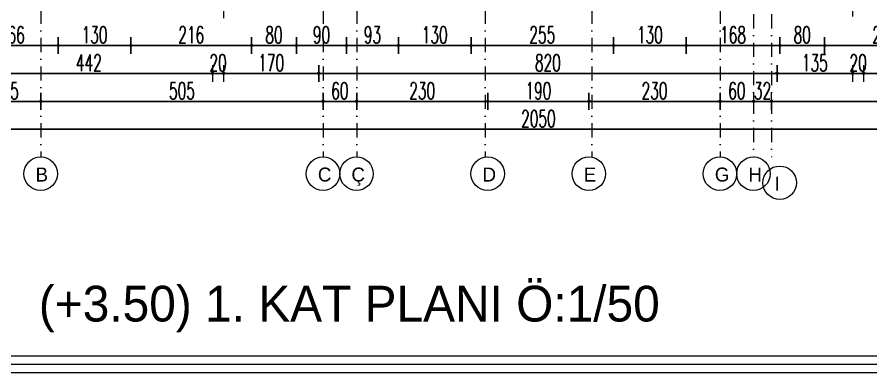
# Model space of a CAD drawing. Header units: millimetres. Extents: x -16104 to 67872, y -88009 to 12107.
# Drawn here: x 11085 to 12612, y 8729 to 9366 of the extents above; entities that cross this region are included whole.
import ezdxf

# ---------------------------------------------------------------- set-up
doc = ezdxf.new("R2010")
doc.units = ezdxf.units.MM
doc.linetypes.add('ACAD_ISO07W100', pattern=[3, 0, -3])
doc.linetypes.add('DASHDOTX2', pattern=[50.8, 25.4, -12.7, 0, -12.7])
doc.layers.get('0').update_dxf_attribs({"color": 241})
for name, color, linetype, lineweight in [('AKS', 1, 'ACAD_ISO07W100', 5), ('akslar', 144, 'Continuous', 20), ('c05', 32, 'Continuous', 13), ('OLCU', 54, 'Continuous', 13), ('YAZI', 22, 'Continuous', 18)]:
    doc.layers.add(name, color=color, linetype=linetype, lineweight=lineweight)
doc.styles.add('DIM', font='Txttw.shx', dxfattribs={"width": 0.6})
doc.styles.add('ÖLÇÜ-50', font='comic.ttf', dxfattribs={"height": 12.5})
doc.dimstyles.new('50', dxfattribs={"dimscale": 0, "dimtxt": 30, "dimasz": 1, "dimexe": 0, "dimexo": 2, "dimgap": 4, "dimtad": 1, "dimdec": 0, "dimzin": 0, "dimdsep": 46, "dimtxsty": 'DIM', "dimblk1": 'DOT', "dimblk2": 'DOT', "dimsah": 1, "dimcen": 1.5, "dimdle": 3, "dimse1": 1, "dimse2": 1, "dimclrd": 256, "dimclre": 9, "dimclrt": 256, "dimadec": 0, "dimazin": 0, "dimtfac": 0.24, "dimtdec": 0, "dimtix": 1, "dimtmove": 2, "dimatfit": 3, "dimldrblk": 'DOT', "dimfxl": 0, "dimtolj": 1, "dimtzin": 15, "dimarcsym": 0})

# ---------------------------------------------------------------- blocks, each defined once
blk = doc.blocks.new('DOT')
for p, q in [((-2, 0), (0, 0)), ((0, 15), (0, -15)), ((2, 0), (0, 0))]:
    blk.add_line(p, q)
blk.add_circle((0, 0), 2)
blk = doc.blocks.new('*D625')
at = {"layer": 'Defpoints', "color": 0, "transparency": 16777216}
for p in [(10992.2, 9365.5), (11158.2, 9365.5), (11158.2, 9315.5)]:
    blk.add_point(p, dxfattribs=at)
at = {"layer": 'OLCU', "lineweight": -2, "transparency": 16777216}
blk.add_line((10993.2, 9315.5), (11157.2, 9315.5), dxfattribs=at)
at = {"layer": 'OLCU', "lineweight": -2, "transparency": 16777216, "rotation": 180}
blk.add_blockref('DOT', (10992.2, 9315.5), dxfattribs=at)
at = {"layer": 'OLCU', "lineweight": -2, "transparency": 16777216}
blk.add_blockref('DOT', (11158.2, 9315.5), dxfattribs=at)
at = {"layer": 'OLCU', "transparency": 16777216, "insert": (11075.2, 9334.5), "char_height": 30, "attachment_point": 5, "style": 'DIM'}
blk.add_mtext('\\A1;166', dxfattribs=at)
blk = doc.blocks.new('*D626')
at = {"layer": 'Defpoints', "color": 0, "transparency": 16777216}
for p in [(11158.2, 9365.5), (11288.2, 9365.5), (11288.2, 9315.5)]:
    blk.add_point(p, dxfattribs=at)
at = {"layer": 'OLCU', "lineweight": -2, "transparency": 16777216}
blk.add_line((11159.2, 9315.5), (11287.2, 9315.5), dxfattribs=at)
at = {"layer": 'OLCU', "lineweight": -2, "transparency": 16777216, "rotation": 180}
blk.add_blockref('DOT', (11158.2, 9315.5), dxfattribs=at)
at = {"layer": 'OLCU', "lineweight": -2, "transparency": 16777216}
blk.add_blockref('DOT', (11288.2, 9315.5), dxfattribs=at)
at = {"layer": 'OLCU', "transparency": 16777216, "insert": (11223.2, 9334.5), "char_height": 30, "attachment_point": 5, "style": 'DIM'}
blk.add_mtext('\\A1;130', dxfattribs=at)
blk = doc.blocks.new('*D627')
at = {"layer": 'Defpoints', "color": 0, "transparency": 16777216}
for p in [(11288.2, 9365.5), (11504.2, 9365.5), (11504.2, 9315.5)]:
    blk.add_point(p, dxfattribs=at)
at = {"layer": 'OLCU', "lineweight": -2, "transparency": 16777216}
blk.add_line((11289.2, 9315.5), (11503.2, 9315.5), dxfattribs=at)
at = {"layer": 'OLCU', "lineweight": -2, "transparency": 16777216, "rotation": 180}
blk.add_blockref('DOT', (11288.2, 9315.5), dxfattribs=at)
at = {"layer": 'OLCU', "lineweight": -2, "transparency": 16777216}
blk.add_blockref('DOT', (11504.2, 9315.5), dxfattribs=at)
at = {"layer": 'OLCU', "transparency": 16777216, "insert": (11396.2, 9334.5), "char_height": 30, "attachment_point": 5, "style": 'DIM'}
blk.add_mtext('\\A1;216', dxfattribs=at)
blk = doc.blocks.new('*D628')
at = {"layer": 'Defpoints', "color": 0, "transparency": 16777216}
for p in [(11504.2, 9365.5), (11584.2, 9365.5), (11584.2, 9315.5)]:
    blk.add_point(p, dxfattribs=at)
at = {"layer": 'OLCU', "lineweight": -2, "transparency": 16777216}
blk.add_line((11505.2, 9315.5), (11583.2, 9315.5), dxfattribs=at)
at = {"layer": 'OLCU', "lineweight": -2, "transparency": 16777216, "rotation": 180}
blk.add_blockref('DOT', (11504.2, 9315.5), dxfattribs=at)
at = {"layer": 'OLCU', "lineweight": -2, "transparency": 16777216}
blk.add_blockref('DOT', (11584.2, 9315.5), dxfattribs=at)
at = {"layer": 'OLCU', "transparency": 16777216, "insert": (11544.2, 9334.5), "char_height": 30, "attachment_point": 5, "style": 'DIM'}
blk.add_mtext('\\A1;80', dxfattribs=at)
blk = doc.blocks.new('*D629')
at = {"layer": 'Defpoints', "color": 0, "transparency": 16777216}
for p in [(11674.2, 9365.5), (11766.7, 9365.5), (11766.7, 9315.5)]:
    blk.add_point(p, dxfattribs=at)
at = {"layer": 'OLCU', "lineweight": -2, "transparency": 16777216}
blk.add_line((11675.2, 9315.5), (11765.7, 9315.5), dxfattribs=at)
at = {"layer": 'OLCU', "lineweight": -2, "transparency": 16777216, "rotation": 180}
blk.add_blockref('DOT', (11674.2, 9315.5), dxfattribs=at)
at = {"layer": 'OLCU', "lineweight": -2, "transparency": 16777216}
blk.add_blockref('DOT', (11766.7, 9315.5), dxfattribs=at)
at = {"layer": 'OLCU', "transparency": 16777216, "insert": (11720.4, 9334.5), "char_height": 30, "attachment_point": 5, "style": 'DIM'}
blk.add_mtext('\\A1;93', dxfattribs=at)
blk = doc.blocks.new('*D630')
at = {"layer": 'Defpoints', "color": 0, "transparency": 16777216}
for p in [(11766.7, 9365.5), (11896.7, 9365.5), (11896.7, 9315.5)]:
    blk.add_point(p, dxfattribs=at)
at = {"layer": 'OLCU', "lineweight": -2, "transparency": 16777216}
blk.add_line((11767.7, 9315.5), (11895.7, 9315.5), dxfattribs=at)
at = {"layer": 'OLCU', "lineweight": -2, "transparency": 16777216, "rotation": 180}
blk.add_blockref('DOT', (11766.7, 9315.5), dxfattribs=at)
at = {"layer": 'OLCU', "lineweight": -2, "transparency": 16777216}
blk.add_blockref('DOT', (11896.7, 9315.5), dxfattribs=at)
at = {"layer": 'OLCU', "transparency": 16777216, "insert": (11831.7, 9334.5), "char_height": 30, "attachment_point": 5, "style": 'DIM'}
blk.add_mtext('\\A1;130', dxfattribs=at)
blk = doc.blocks.new('*D631')
at = {"layer": 'Defpoints', "color": 0, "transparency": 16777216}
for p in [(11896.7, 9365.5), (12151.7, 9365.5), (12151.7, 9315.5)]:
    blk.add_point(p, dxfattribs=at)
at = {"layer": 'OLCU', "lineweight": -2, "transparency": 16777216}
blk.add_line((11897.7, 9315.5), (12150.7, 9315.5), dxfattribs=at)
at = {"layer": 'OLCU', "lineweight": -2, "transparency": 16777216, "rotation": 180}
blk.add_blockref('DOT', (11896.7, 9315.5), dxfattribs=at)
at = {"layer": 'OLCU', "lineweight": -2, "transparency": 16777216}
blk.add_blockref('DOT', (12151.7, 9315.5), dxfattribs=at)
at = {"layer": 'OLCU', "transparency": 16777216, "insert": (12024.2, 9334.5), "char_height": 30, "attachment_point": 5, "style": 'DIM'}
blk.add_mtext('\\A1;255', dxfattribs=at)
blk = doc.blocks.new('*D632')
at = {"layer": 'Defpoints', "color": 0, "transparency": 16777216}
for p in [(12151.7, 9365.5), (12281.7, 9365.5), (12281.7, 9315.5)]:
    blk.add_point(p, dxfattribs=at)
at = {"layer": 'OLCU', "lineweight": -2, "transparency": 16777216}
blk.add_line((12152.7, 9315.5), (12280.7, 9315.5), dxfattribs=at)
at = {"layer": 'OLCU', "lineweight": -2, "transparency": 16777216, "rotation": 180}
blk.add_blockref('DOT', (12151.7, 9315.5), dxfattribs=at)
at = {"layer": 'OLCU', "lineweight": -2, "transparency": 16777216}
blk.add_blockref('DOT', (12281.7, 9315.5), dxfattribs=at)
at = {"layer": 'OLCU', "transparency": 16777216, "insert": (12216.7, 9334.5), "char_height": 30, "attachment_point": 5, "style": 'DIM'}
blk.add_mtext('\\A1;130', dxfattribs=at)
blk = doc.blocks.new('*D633')
at = {"layer": 'Defpoints', "color": 0, "transparency": 16777216}
for p in [(12281.7, 9365.5), (12449.2, 9365.5), (12449.2, 9315.5)]:
    blk.add_point(p, dxfattribs=at)
at = {"layer": 'OLCU', "lineweight": -2, "transparency": 16777216}
blk.add_line((12282.7, 9315.5), (12448.2, 9315.5), dxfattribs=at)
at = {"layer": 'OLCU', "lineweight": -2, "transparency": 16777216, "rotation": 180}
blk.add_blockref('DOT', (12281.7, 9315.5), dxfattribs=at)
at = {"layer": 'OLCU', "lineweight": -2, "transparency": 16777216}
blk.add_blockref('DOT', (12449.2, 9315.5), dxfattribs=at)
at = {"layer": 'OLCU', "transparency": 16777216, "insert": (12365.4, 9334.5), "char_height": 30, "attachment_point": 5, "style": 'DIM'}
blk.add_mtext('\\A1;168', dxfattribs=at)
blk = doc.blocks.new('*D634')
at = {"layer": 'Defpoints', "color": 0, "transparency": 16777216}
for p in [(12449.2, 9365.5), (12529.2, 9365.5), (12529.2, 9315.5)]:
    blk.add_point(p, dxfattribs=at)
at = {"layer": 'OLCU', "lineweight": -2, "transparency": 16777216}
blk.add_line((12450.2, 9315.5), (12528.2, 9315.5), dxfattribs=at)
at = {"layer": 'OLCU', "lineweight": -2, "transparency": 16777216, "rotation": 180}
blk.add_blockref('DOT', (12449.2, 9315.5), dxfattribs=at)
at = {"layer": 'OLCU', "lineweight": -2, "transparency": 16777216}
blk.add_blockref('DOT', (12529.2, 9315.5), dxfattribs=at)
at = {"layer": 'OLCU', "transparency": 16777216, "insert": (12489.2, 9334.5), "char_height": 30, "attachment_point": 5, "style": 'DIM'}
blk.add_mtext('\\A1;80', dxfattribs=at)
blk = doc.blocks.new('*D635')
at = {"layer": 'Defpoints', "color": 0, "transparency": 16777216}
for p in [(12529.2, 9365.5), (12746.2, 9365.5), (12746.2, 9315.5)]:
    blk.add_point(p, dxfattribs=at)
at = {"layer": 'OLCU', "lineweight": -2, "transparency": 16777216}
blk.add_line((12530.2, 9315.5), (12745.2, 9315.5), dxfattribs=at)
at = {"layer": 'OLCU', "lineweight": -2, "transparency": 16777216, "rotation": 180}
blk.add_blockref('DOT', (12529.2, 9315.5), dxfattribs=at)
at = {"layer": 'OLCU', "lineweight": -2, "transparency": 16777216}
blk.add_blockref('DOT', (12746.2, 9315.5), dxfattribs=at)
at = {"layer": 'OLCU', "transparency": 16777216, "insert": (12637.7, 9334.5), "char_height": 30, "attachment_point": 5, "style": 'DIM'}
blk.add_mtext('\\A1;217', dxfattribs=at)
blk = doc.blocks.new('*D638')
at = {"layer": 'Defpoints', "color": 0, "transparency": 16777216}
for p in [(10992.2, 9300.5), (11434.2, 9300.5), (11434.2, 9265.5)]:
    blk.add_point(p, dxfattribs=at)
at = {"layer": 'OLCU', "lineweight": -2, "transparency": 16777216}
blk.add_line((10993.2, 9265.5), (11433.2, 9265.5), dxfattribs=at)
at = {"layer": 'OLCU', "lineweight": -2, "transparency": 16777216, "rotation": 180}
blk.add_blockref('DOT', (10992.2, 9265.5), dxfattribs=at)
at = {"layer": 'OLCU', "lineweight": -2, "transparency": 16777216}
blk.add_blockref('DOT', (11434.2, 9265.5), dxfattribs=at)
at = {"layer": 'OLCU', "transparency": 16777216, "insert": (11213.2, 9284.5), "char_height": 30, "attachment_point": 5, "style": 'DIM'}
blk.add_mtext('\\A1;442', dxfattribs=at)
blk = doc.blocks.new('*D639')
at = {"layer": 'Defpoints', "color": 0, "transparency": 16777216}
for p in [(11624.2, 9300.5), (12444.2, 9300.5), (12444.2, 9265.5)]:
    blk.add_point(p, dxfattribs=at)
at = {"layer": 'OLCU', "lineweight": -2, "transparency": 16777216}
blk.add_line((11625.2, 9265.5), (12443.2, 9265.5), dxfattribs=at)
at = {"layer": 'OLCU', "lineweight": -2, "transparency": 16777216, "rotation": 180}
blk.add_blockref('DOT', (11624.2, 9265.5), dxfattribs=at)
at = {"layer": 'OLCU', "lineweight": -2, "transparency": 16777216}
blk.add_blockref('DOT', (12444.2, 9265.5), dxfattribs=at)
at = {"layer": 'OLCU', "transparency": 16777216, "insert": (12034.2, 9284.5), "char_height": 30, "attachment_point": 5, "style": 'DIM'}
blk.add_mtext('\\A1;820', dxfattribs=at)
blk = doc.blocks.new('*D640')
at = {"layer": 'Defpoints', "color": 0, "transparency": 16777216}
for p in [(12444.2, 9300.5), (12579.2, 9300.5), (12579.2, 9265.5)]:
    blk.add_point(p, dxfattribs=at)
at = {"layer": 'OLCU', "lineweight": -2, "transparency": 16777216}
blk.add_line((12445.2, 9265.5), (12578.2, 9265.5), dxfattribs=at)
at = {"layer": 'OLCU', "lineweight": -2, "transparency": 16777216, "rotation": 180}
blk.add_blockref('DOT', (12444.2, 9265.5), dxfattribs=at)
at = {"layer": 'OLCU', "lineweight": -2, "transparency": 16777216}
blk.add_blockref('DOT', (12579.2, 9265.5), dxfattribs=at)
at = {"layer": 'OLCU', "transparency": 16777216, "insert": (12511.7, 9284.5), "char_height": 30, "attachment_point": 5, "style": 'DIM'}
blk.add_mtext('\\A1;135', dxfattribs=at)
blk = doc.blocks.new('*D641')
at = {"layer": 'Defpoints', "color": 0, "transparency": 16777216}
for p in [(11002.1, 9215.5), (11127.2, 9215.5), (11127.2, 9215.5)]:
    blk.add_point(p, dxfattribs=at)
at = {"layer": 'OLCU', "lineweight": -2, "transparency": 16777216}
blk.add_line((11003.1, 9215.5), (11126.2, 9215.5), dxfattribs=at)
at = {"layer": 'OLCU', "lineweight": -2, "transparency": 16777216, "rotation": 180}
blk.add_blockref('DOT', (11002.1, 9215.5), dxfattribs=at)
at = {"layer": 'OLCU', "lineweight": -2, "transparency": 16777216}
blk.add_blockref('DOT', (11127.2, 9215.5), dxfattribs=at)
at = {"layer": 'OLCU', "transparency": 16777216, "insert": (11064.6, 9234.5), "char_height": 30, "attachment_point": 5, "style": 'DIM'}
blk.add_mtext('\\A1;125', dxfattribs=at)
blk = doc.blocks.new('*D642')
at = {"layer": 'Defpoints', "color": 0, "transparency": 16777216}
for p in [(11692.2, 9215.5), (11926.7, 9215.5), (11926.7, 9215.5)]:
    blk.add_point(p, dxfattribs=at)
at = {"layer": 'OLCU', "lineweight": -2, "transparency": 16777216}
blk.add_line((11693.2, 9215.5), (11925.7, 9215.5), dxfattribs=at)
at = {"layer": 'OLCU', "lineweight": -2, "transparency": 16777216, "rotation": 180}
blk.add_blockref('DOT', (11692.2, 9215.5), dxfattribs=at)
at = {"layer": 'OLCU', "lineweight": -2, "transparency": 16777216}
blk.add_blockref('DOT', (11926.7, 9215.5), dxfattribs=at)
at = {"layer": 'OLCU', "transparency": 16777216, "insert": (11809.4, 9234.5), "char_height": 30, "attachment_point": 5, "style": 'DIM'}
blk.add_mtext('\\A1;230', dxfattribs=at)
blk = doc.blocks.new('*D645')
at = {"layer": 'Defpoints', "color": 0, "transparency": 16777216}
for p in [(10992.2, 9200.5), (13042.2, 9200.5), (13042.2, 9165.5)]:
    blk.add_point(p, dxfattribs=at)
at = {"layer": 'OLCU', "lineweight": -2, "transparency": 16777216}
blk.add_line((10993.2, 9165.5), (13041.2, 9165.5), dxfattribs=at)
at = {"layer": 'OLCU', "lineweight": -2, "transparency": 16777216, "rotation": 180}
blk.add_blockref('DOT', (10992.2, 9165.5), dxfattribs=at)
at = {"layer": 'OLCU', "lineweight": -2, "transparency": 16777216}
blk.add_blockref('DOT', (13042.2, 9165.5), dxfattribs=at)
at = {"layer": 'OLCU', "transparency": 16777216, "insert": (12017.2, 9184.5), "char_height": 30, "attachment_point": 5, "style": 'DIM'}
blk.add_mtext('\\A1;2050', dxfattribs=at)
blk = doc.blocks.new('*D700')
at = {"layer": 'Defpoints', "color": 0, "transparency": 16777216}
for p in [(11454.2, 9265.5), (11624.2, 9265.5), (11624.2, 9265.5)]:
    blk.add_point(p, dxfattribs=at)
at = {"layer": 'OLCU', "lineweight": -2, "transparency": 16777216}
blk.add_line((11455.2, 9265.5), (11623.2, 9265.5), dxfattribs=at)
at = {"layer": 'OLCU', "lineweight": -2, "transparency": 16777216, "rotation": 180}
blk.add_blockref('DOT', (11454.2, 9265.5), dxfattribs=at)
at = {"layer": 'OLCU', "lineweight": -2, "transparency": 16777216}
blk.add_blockref('DOT', (11624.2, 9265.5), dxfattribs=at)
at = {"layer": 'OLCU', "transparency": 16777216, "insert": (11539.2, 9284.5), "char_height": 30, "attachment_point": 5, "style": 'DIM'}
blk.add_mtext('\\A1;170', dxfattribs=at)
blk = doc.blocks.new('*D703')
at = {"layer": 'Defpoints', "color": 0, "transparency": 16777216}
for p in [(12599.2, 9265.5), (13042.2, 9265.5), (13042.2, 9265.5)]:
    blk.add_point(p, dxfattribs=at)
at = {"layer": 'OLCU', "lineweight": -2, "transparency": 16777216}
blk.add_line((12600.2, 9265.5), (13041.2, 9265.5), dxfattribs=at)
at = {"layer": 'OLCU', "lineweight": -2, "transparency": 16777216, "rotation": 180}
blk.add_blockref('DOT', (12599.2, 9265.5), dxfattribs=at)
at = {"layer": 'OLCU', "lineweight": -2, "transparency": 16777216}
blk.add_blockref('DOT', (13042.2, 9265.5), dxfattribs=at)
at = {"layer": 'OLCU', "transparency": 16777216, "insert": (12820.7, 9284.5), "char_height": 30, "attachment_point": 5, "style": 'DIM'}
blk.add_mtext('\\A1;443', dxfattribs=at)
blk = doc.blocks.new('*D729')
at = {"layer": 'Defpoints', "color": 0, "transparency": 16777216}
for p in [(11434.2, 9315.5), (11454.2, 9315.5), (11454.2, 9265.5)]:
    blk.add_point(p, dxfattribs=at)
at = {"layer": 'OLCU', "lineweight": -2, "transparency": 16777216}
for p, q in [((11433.2, 9265.5), (11432.2, 9265.5)), ((11434.2, 9265.5), (11454.2, 9265.5)), ((11455.2, 9265.5), (11456.2, 9265.5))]:
    blk.add_line(p, q, dxfattribs=at)
blk.add_blockref('DOT', (11434.2, 9265.5), dxfattribs=at)
at = {"layer": 'OLCU', "lineweight": -2, "transparency": 16777216, "rotation": 180}
blk.add_blockref('DOT', (11454.2, 9265.5), dxfattribs=at)
at = {"layer": 'OLCU', "transparency": 16777216, "insert": (11444.2, 9284.5), "char_height": 30, "attachment_point": 5, "style": 'DIM'}
blk.add_mtext('\\A1;20', dxfattribs=at)
blk = doc.blocks.new('*D730')
at = {"layer": 'Defpoints', "color": 0, "transparency": 16777216}
for p in [(12579.2, 9265.5), (12599.2, 9265.5), (12599.2, 9265.5)]:
    blk.add_point(p, dxfattribs=at)
at = {"layer": 'OLCU', "lineweight": -2, "transparency": 16777216}
for p, q in [((12578.2, 9265.5), (12577.2, 9265.5)), ((12579.2, 9265.5), (12599.2, 9265.5)), ((12600.2, 9265.5), (12601.2, 9265.5))]:
    blk.add_line(p, q, dxfattribs=at)
blk.add_blockref('DOT', (12579.2, 9265.5), dxfattribs=at)
at = {"layer": 'OLCU', "lineweight": -2, "transparency": 16777216, "rotation": 180}
blk.add_blockref('DOT', (12599.2, 9265.5), dxfattribs=at)
at = {"layer": 'OLCU', "transparency": 16777216, "insert": (12589.2, 9284.5), "char_height": 30, "attachment_point": 5, "style": 'DIM'}
blk.add_mtext('\\A1;20', dxfattribs=at)
blk = doc.blocks.new('*D742')
at = {"layer": 'Defpoints', "color": 0, "transparency": 16777216}
for p in [(11127.2, 9215.5), (11632.1, 9215.5), (11632.1, 9215.5)]:
    blk.add_point(p, dxfattribs=at)
at = {"layer": 'OLCU', "lineweight": -2, "transparency": 16777216}
blk.add_line((11128.2, 9215.5), (11631.1, 9215.5), dxfattribs=at)
at = {"layer": 'OLCU', "lineweight": -2, "transparency": 16777216, "rotation": 180}
blk.add_blockref('DOT', (11127.2, 9215.5), dxfattribs=at)
at = {"layer": 'OLCU', "lineweight": -2, "transparency": 16777216}
blk.add_blockref('DOT', (11632.1, 9215.5), dxfattribs=at)
at = {"layer": 'OLCU', "transparency": 16777216, "insert": (11379.6, 9234.5), "char_height": 30, "attachment_point": 5, "style": 'DIM'}
blk.add_mtext('\\A1;505', dxfattribs=at)
blk = doc.blocks.new('*D743')
at = {"layer": 'Defpoints', "color": 0, "transparency": 16777216}
for p in [(11632.1, 9215.5), (11692.2, 9215.5), (11692.2, 9215.5)]:
    blk.add_point(p, dxfattribs=at)
at = {"layer": 'OLCU', "lineweight": -2, "transparency": 16777216}
blk.add_line((11633.1, 9215.5), (11691.2, 9215.5), dxfattribs=at)
at = {"layer": 'OLCU', "lineweight": -2, "transparency": 16777216, "rotation": 180}
blk.add_blockref('DOT', (11632.1, 9215.5), dxfattribs=at)
at = {"layer": 'OLCU', "lineweight": -2, "transparency": 16777216}
blk.add_blockref('DOT', (11692.2, 9215.5), dxfattribs=at)
at = {"layer": 'OLCU', "transparency": 16777216, "insert": (11662.1, 9234.5), "char_height": 30, "attachment_point": 5, "style": 'DIM'}
blk.add_mtext('\\A1;60', dxfattribs=at)
blk = doc.blocks.new('*D744')
at = {"layer": 'Defpoints', "color": 0, "transparency": 16777216}
for p in [(11926.7, 9215.5), (12107.7, 9215.5), (12107.7, 9215.5)]:
    blk.add_point(p, dxfattribs=at)
at = {"layer": 'OLCU', "lineweight": -2, "transparency": 16777216}
blk.add_line((11927.7, 9215.5), (12106.7, 9215.5), dxfattribs=at)
at = {"layer": 'OLCU', "lineweight": -2, "transparency": 16777216, "rotation": 180}
blk.add_blockref('DOT', (11926.7, 9215.5), dxfattribs=at)
at = {"layer": 'OLCU', "lineweight": -2, "transparency": 16777216}
blk.add_blockref('DOT', (12107.7, 9215.5), dxfattribs=at)
at = {"layer": 'OLCU', "transparency": 16777216, "insert": (12017.2, 9234.5), "char_height": 30, "attachment_point": 5, "style": 'DIM'}
blk.add_mtext('\\A1;190', dxfattribs=at)
blk = doc.blocks.new('*D745')
at = {"layer": 'Defpoints', "color": 0, "transparency": 16777216}
for p in [(12107.7, 9215.5), (12342.2, 9215.5), (12342.2, 9215.5)]:
    blk.add_point(p, dxfattribs=at)
at = {"layer": 'OLCU', "lineweight": -2, "transparency": 16777216}
blk.add_line((12108.7, 9215.5), (12341.2, 9215.5), dxfattribs=at)
at = {"layer": 'OLCU', "lineweight": -2, "transparency": 16777216, "rotation": 180}
blk.add_blockref('DOT', (12107.7, 9215.5), dxfattribs=at)
at = {"layer": 'OLCU', "lineweight": -2, "transparency": 16777216}
blk.add_blockref('DOT', (12342.2, 9215.5), dxfattribs=at)
at = {"layer": 'OLCU', "transparency": 16777216, "insert": (12224.9, 9234.5), "char_height": 30, "attachment_point": 5, "style": 'DIM'}
blk.add_mtext('\\A1;230', dxfattribs=at)
blk = doc.blocks.new('*D746')
at = {"layer": 'Defpoints', "color": 0, "transparency": 16777216}
for p in [(12342.2, 9215.5), (12402.2, 9215.5), (12402.2, 9215.5)]:
    blk.add_point(p, dxfattribs=at)
at = {"layer": 'OLCU', "lineweight": -2, "transparency": 16777216}
blk.add_line((12343.2, 9215.5), (12401.2, 9215.5), dxfattribs=at)
at = {"layer": 'OLCU', "lineweight": -2, "transparency": 16777216, "rotation": 180}
blk.add_blockref('DOT', (12342.2, 9215.5), dxfattribs=at)
at = {"layer": 'OLCU', "lineweight": -2, "transparency": 16777216}
blk.add_blockref('DOT', (12402.2, 9215.5), dxfattribs=at)
at = {"layer": 'OLCU', "transparency": 16777216, "insert": (12372.2, 9234.5), "char_height": 30, "attachment_point": 5, "style": 'DIM'}
blk.add_mtext('\\A1;60', dxfattribs=at)
blk = doc.blocks.new('*D747')
at = {"layer": 'Defpoints', "color": 0, "transparency": 16777216}
for p in [(12402.2, 9215.5), (12434.2, 9215.5), (12434.2, 9215.5)]:
    blk.add_point(p, dxfattribs=at)
at = {"layer": 'OLCU', "lineweight": -2, "transparency": 16777216}
for p, q in [((12401.2, 9215.5), (12400.2, 9215.5)), ((12402.2, 9215.5), (12434.2, 9215.5)), ((12435.2, 9215.5), (12436.2, 9215.5))]:
    blk.add_line(p, q, dxfattribs=at)
blk.add_blockref('DOT', (12402.2, 9215.5), dxfattribs=at)
at = {"layer": 'OLCU', "lineweight": -2, "transparency": 16777216, "rotation": 180}
blk.add_blockref('DOT', (12434.2, 9215.5), dxfattribs=at)
at = {"layer": 'OLCU', "transparency": 16777216, "insert": (12418.2, 9234.5), "char_height": 30, "attachment_point": 5, "style": 'DIM'}
blk.add_mtext('\\A1;32', dxfattribs=at)
blk = doc.blocks.new('*D748')
at = {"layer": 'Defpoints', "color": 0, "transparency": 16777216}
for p in [(12434.2, 9215.5), (12872.2, 9215.5), (12872.2, 9215.5)]:
    blk.add_point(p, dxfattribs=at)
at = {"layer": 'OLCU', "lineweight": -2, "transparency": 16777216}
blk.add_line((12435.2, 9215.5), (12871.2, 9215.5), dxfattribs=at)
at = {"layer": 'OLCU', "lineweight": -2, "transparency": 16777216, "rotation": 180}
blk.add_blockref('DOT', (12434.2, 9215.5), dxfattribs=at)
at = {"layer": 'OLCU', "lineweight": -2, "transparency": 16777216}
blk.add_blockref('DOT', (12872.2, 9215.5), dxfattribs=at)
at = {"layer": 'OLCU', "transparency": 16777216, "insert": (12653.2, 9234.5), "char_height": 30, "attachment_point": 5, "style": 'DIM'}
blk.add_mtext('\\A1;438', dxfattribs=at)
blk = doc.blocks.new('*D873')
at = {"layer": 'Defpoints', "color": 0, "transparency": 16777216}
for p in [(11584.2, 9315.5), (11674.2, 9315.5), (11674.2, 9315.5)]:
    blk.add_point(p, dxfattribs=at)
at = {"layer": 'OLCU', "lineweight": -2, "transparency": 16777216}
blk.add_line((11585.2, 9315.5), (11673.2, 9315.5), dxfattribs=at)
at = {"layer": 'OLCU', "lineweight": -2, "transparency": 16777216, "rotation": 180}
blk.add_blockref('DOT', (11584.2, 9315.5), dxfattribs=at)
at = {"layer": 'OLCU', "lineweight": -2, "transparency": 16777216}
blk.add_blockref('DOT', (11674.2, 9315.5), dxfattribs=at)
at = {"layer": 'OLCU', "transparency": 16777216, "insert": (11629.2, 9334.5), "char_height": 30, "attachment_point": 5, "style": 'DIM'}
blk.add_mtext('\\A1;90', dxfattribs=at)
blk = doc.blocks.new('*D423')
at = {"layer": 'Defpoints', "color": 0, "transparency": 16777216}
for p in [(11454.2, 9379.6), (12579.2, 9382.3), (12579.2, 9382.3)]:
    blk.add_point(p, dxfattribs=at)
at = {"layer": 'OLCU', "lineweight": -2, "transparency": 16777216}
blk.add_line((11455.2, 9379.6), (12578.2, 9382.3), dxfattribs=at)
for p, rotation in [((11454.2, 9379.6), 180.1399202823359), ((12579.2, 9382.3), 0.1399202823359238)]:
    blk.add_blockref('DOT', p, dxfattribs=dict(at, rotation=rotation))
at = {"layer": 'OLCU', "transparency": 16777216, "insert": (12016.6, 9400), "char_height": 30, "attachment_point": 5, "rotation": 0.1399, "style": 'DIM'}
blk.add_mtext('\\A1;1125', dxfattribs=at)
blk = doc.blocks.new('*D2411')
at = {"layer": 'Defpoints', "color": 0, "transparency": 16777216}
for p in [(10822.2, 9387), (10822.2, 9387), (11454.2, 9379.6)]:
    blk.add_point(p, dxfattribs=at)
at = {"layer": 'OLCU', "lineweight": -2, "transparency": 16777216}
blk.add_line((11453.2, 9379.6), (10823.2, 9387), dxfattribs=at)
for p, rotation in [((10822.2, 9387), 179.3311844585351), ((11454.2, 9379.6), 359.3311844585351)]:
    blk.add_blockref('DOT', p, dxfattribs=dict(at, rotation=rotation))
at = {"layer": 'OLCU', "transparency": 16777216, "insert": (11138.4, 9402.3), "char_height": 30, "attachment_point": 5, "rotation": 359.3312, "style": 'DIM'}
blk.add_mtext('\\A1;632', dxfattribs=at)

msp = doc.modelspace()

# ---------------------------------------------------------------- linework, layer by layer
at = {"layer": 'AKS', "linetype": 'ByBlock'}
for centre in [(11126.9, 9086), (11631.9, 9086), (11691.9, 9086), (11926.4, 9086), (12107.4, 9086), (12341.9, 9086), (12401.9, 9086), (12448.9, 9069.8)]:
    msp.add_circle(centre, 30, dxfattribs=at)
at = {"layer": 'akslar', "linetype": 'DASHDOTX2'}
for p, q in [((11127.2, 11925), (11127.2, 9115.5)), ((11632.1, 11925), (11632.1, 9115.5)), ((11692.2, 11925), (11692.2, 9115.5)), ((11921.7, 11925), (11921.7, 9115.5)), ((12112.7, 11925), (12112.7, 9115.5)), ((12342.2, 11925), (12342.2, 9115.5)), ((12402.2, 11916.5), (12402.2, 9115.5)), ((12434.2, 11916.5), (12434.2, 9115.5))]:
    msp.add_line(p, q, dxfattribs=at)
at = {"layer": 'c05'}
for points in [[(13832.7, 8939.6), (13832.7, 8729.3), (10302.4, 8729.3), (10302.4, 12107.1), (13832.7, 12107.1), (13832.7, 10251)], [(13817.7, 8939.6), (13817.7, 8744.3), (10317.4, 8744.3), (10317.4, 12092.1), (13817.7, 12092.1), (13817.7, 10251)], [(13802.7, 8939.6), (13802.7, 8759.3), (10332.4, 8759.3), (10332.4, 12077.1), (13802.7, 12077.1), (13802.7, 10251)]]:
    msp.add_lwpolyline(points, dxfattribs=at)

# ---------------------------------------------------------------- texts
at = {"layer": 'AKS', "char_height": 25, "width": 35.659, "attachment_point": 1}
for s, insert in [('B', (11117.8, 9097)), ('C', (11622.7, 9097)), ('Ç', (11682.8, 9097)), ('D', (11917.3, 9097)), ('E', (12098.3, 9097)), ('G', (12332.8, 9097)), ('H', (12392.8, 9097)), ('I', (12439.8, 9080.8))]:
    msp.add_mtext(s, dxfattribs=dict(at, insert=insert))
at = {"layer": 'YAZI', "style": 'ÖLÇÜ-50'}
msp.add_text('(+3.50) 1. KAT PLANI Ö:1/50', height=64, dxfattribs=at).set_placement((11123.6, 8821.4))

# ---------------------------------------------------------------- dimensions: what is measured, and where the dimension line sits
at = {"layer": 'OLCU'}
for p1, p2, picture, middle in [((11454.2, 9379.6), (10822.2, 9387), '*D2411', (11138.4, 9402.3)), ((11454.2, 9379.6), (12579.2, 9382.3), '*D423', (12016.6, 9400)), ((11584.2, 9315.5), (11674.2, 9315.5), '*D873', (11629.2, 9334.5)), ((11127.2, 9215.5), (11632.1, 9215.5), '*D742', (11379.6, 9234.5))]:
    dim = msp.add_aligned_dim(p1=p1, p2=p2, distance=0, dimstyle='50', override={"dimscale": 1}, dxfattribs=at)
    dim.commit()
    dim.dimension.update_dxf_attribs({"geometry": picture, "text_midpoint": middle})
for base, p1, p2, picture, middle in [((11158.2, 9315.5), (10992.2, 9365.5), (11158.2, 9365.5), '*D625', (11075.2, 9334.5)), ((11288.2, 9315.5), (11158.2, 9365.5), (11288.2, 9365.5), '*D626', (11223.2, 9334.5)), ((11504.2, 9315.5), (11288.2, 9365.5), (11504.2, 9365.5), '*D627', (11396.2, 9334.5)), ((11584.2, 9315.5), (11504.2, 9365.5), (11584.2, 9365.5), '*D628', (11544.2, 9334.5)), ((11766.651171, 9315.5446397), (11674.151171, 9365.5446397), (11766.651171, 9365.5446397), '*D629', (11720.401171, 9334.5446397)), ((11896.7, 9315.5), (11766.7, 9365.5), (11896.7, 9365.5), '*D630', (11831.7, 9334.5)), ((12151.7, 9315.5), (11896.7, 9365.5), (12151.7, 9365.5), '*D631', (12024.2, 9334.5)), ((12281.7, 9315.5), (12151.7, 9365.5), (12281.7, 9365.5), '*D632', (12216.7, 9334.5)), ((12449.151171, 9315.5446397), (12281.651171, 9365.5446397), (12449.151171, 9365.5446397), '*D633', (12365.401171, 9334.5446397)), ((12529.2, 9315.5), (12449.2, 9365.5), (12529.2, 9365.5), '*D634', (12489.2, 9334.5)), ((12746.2, 9315.5), (12529.2, 9365.5), (12746.2, 9365.5), '*D635', (12637.7, 9334.5)), ((11434.2, 9265.5), (10992.2, 9300.5), (11434.2, 9300.5), '*D638', (11213.2, 9284.5)), ((11454.2, 9265.5), (11434.2, 9315.5), (11454.2, 9315.5), '*D729', (11444.2, 9284.5)), ((11624.2, 9265.5), (11454.2, 9265.5), (11624.2, 9265.5), '*D700', (11539.2, 9284.5)), ((12444.2, 9265.5), (11624.2, 9300.5), (12444.2, 9300.5), '*D639', (12034.2, 9284.5)), ((12579.2, 9265.5), (12444.2, 9300.5), (12579.2, 9300.5), '*D640', (12511.7, 9284.5)), ((12599.2, 9265.5), (12579.2, 9265.5), (12599.2, 9265.5), '*D730', (12589.2, 9284.5)), ((13042.2, 9265.5), (12599.2, 9265.5), (13042.2, 9265.5), '*D703', (12820.7, 9284.5)), ((11127.2, 9215.5), (11002.1, 9215.5), (11127.2, 9215.5), '*D641', (11064.6, 9234.5)), ((11692.2, 9215.5), (11632.1, 9215.5), (11692.2, 9215.5), '*D743', (11662.1, 9234.5)), ((12402.2, 9215.5), (12342.2, 9215.5), (12402.2, 9215.5), '*D746', (12372.2, 9234.5)), ((12434.2, 9215.5), (12402.2, 9215.5), (12434.2, 9215.5), '*D747', (12418.2, 9234.5)), ((12872.2, 9215.5), (12434.2, 9215.5), (12872.2, 9215.5), '*D748', (12653.2, 9234.5)), ((13042.2, 9165.5), (10992.2, 9200.5), (13042.2, 9200.5), '*D645', (12017.2, 9184.5))]:
    dim = msp.add_linear_dim(base=base, p1=p1, p2=p2, dimstyle='50', override={"dimscale": 1}, dxfattribs=at)
    dim.commit()
    dim.dimension.update_dxf_attribs({"geometry": picture, "text_midpoint": middle})
for base, p1, p2, text, picture, middle in [((11926.7, 9215.5), (11692.2, 9215.5), (11926.7, 9215.5), '230', '*D642', (11809.4, 9234.5)), ((12107.7, 9215.5), (11926.7, 9215.5), (12107.7, 9215.5), '190', '*D744', (12017.2, 9234.5)), ((12342.2, 9215.5), (12107.7, 9215.5), (12342.2, 9215.5), '230', '*D745', (12224.9, 9234.5))]:
    dim = msp.add_linear_dim(base=base, p1=p1, p2=p2, text=text, dimstyle='50', override={"dimscale": 1}, dxfattribs=at)
    dim.commit()
    dim.dimension.update_dxf_attribs({"geometry": picture, "text_midpoint": middle})

doc.saveas('drawing.dxf')
